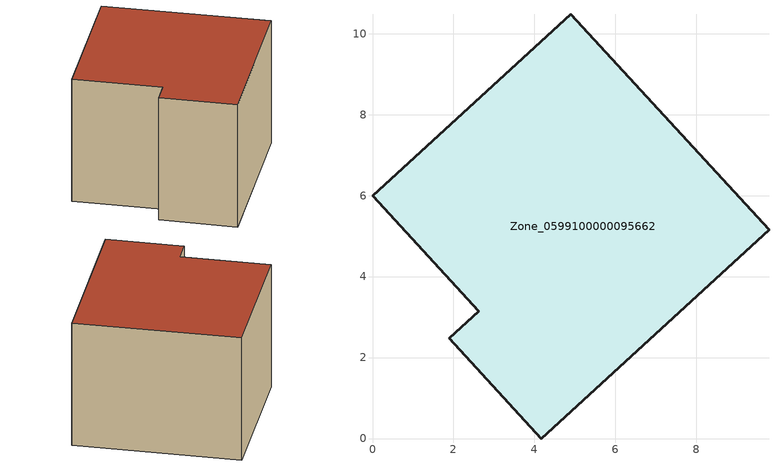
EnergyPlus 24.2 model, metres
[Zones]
Zone_0599100000095662
 floor ground (C_G): 9.79,5.15 4.17,0 1.9,2.48 2.62,3.14 0,5.99 4.89,10.47 z0
 wall outside (C_F): 4.17,0 9.79,5.15 4.89,10.47 0,5.99 2.62,3.14 1.9,2.48 4.17,0 z0:5.78
 roof outside (C_R): 1.9,2.48 4.17,0 9.79,5.15 4.89,10.47 0,5.99 2.62,3.14 z5.78
[BUILDING]
Pand.0599100000095662: North Axis=0; Terrain=City; Loads Convergence Tolerance Value=0.04; Temperature Convergence Tolerance Value=0.4; Solar Distribution=FullExterior; Maximum Number of Warmup Days=25; Minimum Number of Warmup Days=1
[Site:Location]
Rotterdam.The.Hague.AP_ZH_NLD Design_Conditions: Latitude=51.96; Longitude=4.45; Time Zone=1; Elevation=-4.5
[SITE:GROUNDTEMPERATURE:BUILDINGSURFACE]
18, 18, 18, 18, 18, 18, 18, 18, 18, 18, 18, 18
[MATERIAL] Thermal Absorptance=0.9; Solar Absorptance=0.7; Visible Absorptance=0.7
Name | Roughness | Thickness | Conductivity | Density | Specific Heat
G.TI.1992-2005 | MediumSmooth | 0.15 | 0.06 | 540 | 1210
F.TI.1992-2005 | Rough | 0.3 | 0.12 | 1920 | 840
R.TI.1992-2005 | MediumRough | 0.2 | 0.08 | 1500 | 1000
[CONSTRUCTION]
C_G: G.TI.1992-2005
C_F: F.TI.1992-2005
C_R: R.TI.1992-2005
[ZONE]
Zone_0599100000095662: Type=1; Multiplier=1; Ceiling Height=Autocalculate; Volume=Autocalculate; Floor Area=autocalculate; Part of Total Floor Area=Yes
[ZONEINFILTRATION:DESIGNFLOWRATE]
Infil_Zone_0599100000095662: Zone or ZoneList or Space or SpaceList=Zone_0599100000095662; Schedule=AlwaysOn; Design Flow Rate Calculation Method=Flow/Area; Flow Rate per Floor Area=0.0015; Constant Term Coefficient=1; Temperature Term Coefficient=0; Velocity Term Coefficient=0; Velocity Squared Term Coefficient=0
[HVACTEMPLATE:ZONE:IDEALLOADSAIRSYSTEM]
Zone_0599100000095662: Maximum Heating Supply Air Temperature=50; Minimum Cooling Supply Air Temperature=13; Maximum Heating Supply Air Humidity Ratio=0.0156; Minimum Cooling Supply Air Humidity Ratio=0.0077; Heating Limit=NoLimit; Cooling Limit=NoLimit; Dehumidification Control Type=ConstantSensibleHeatRatio; Cooling Sensible Heat Ratio=0.7; Dehumidification Setpoint=60; Humidification Control Type=None; Humidification Setpoint=30; Outdoor Air Method=None; Outdoor Air Flow Rate per Person=0.00944; Outdoor Air Flow Rate per Zone Floor Area=0; Outdoor Air Flow Rate per Zone=0; Demand Controlled Ventilation Type=None; Outdoor Air Economizer Type=NoEconomizer; Heat Recovery Type=None; Sensible Heat Recovery Effectiveness=0.7; Latent Heat Recovery Effectiveness=0.65
[ZONECONTROL:THERMOSTAT]
ThermostatControl_Zone_0599100000095662: Zone or ZoneList=Zone_0599100000095662; Control Type Schedule=DualSetpointControlType; Control 1=Thermostat_Zone_0599100000095662; Temperature Difference Between Cutout And Setpoint=0
[THERMOSTATSETPOINT:DUALSETPOINT]
Thermostat_Zone_0599100000095662: Heating Setpoint Temperature Schedule=HeatingSetpoint_Zone_0599100000095662; Cooling Setpoint Temperature Schedule=CoolingSetpoint_Zone_0599100000095662
[SCHEDULE:COMPACT]
HeatingSetpoint_Zone_0599100000095662: Through: 12/31, For: AllDays, Until: 24:00, 21
CoolingSetpoint_Zone_0599100000095662: Through: 12/31, For: AllDays, Until: 24:00, 24
DualSetpointControlType: Through: 12/31, For: AllDays, Until: 24:00, 4
AlwaysOn: Through: 12/31, For: AllDays, Until: 24:00, 1
